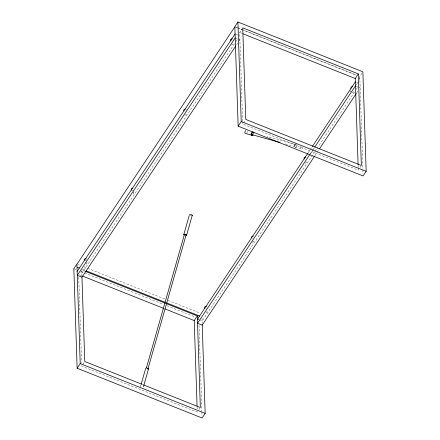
<?xml version="1.0" encoding="UTF-8"?>
<svg xmlns="http://www.w3.org/2000/svg" width="440" height="440" viewBox="0 0 440 440"><rect width="100%" height="100%" fill="white"/><g stroke="black" fill="none" stroke-linecap="round" stroke-linejoin="round"><path stroke-width="0.33" stroke-dasharray="2.2 1.65" d="M247.566 131.362L246.791 133.304M86.922 262.136L86.906 263.764L85.927 264.693M133.738 191.757L133.573 193.683L132.401 194.398M350.928 91.547L350.861 91.856L350.818 90.525M140.993 384.874L140.052 388.168L140.437 388.564M359.673 79.844L359.442 76.45M242.605 121.319L239.657 32.472L242.055 28.875M234.443 43.802L81.835 273.218L80.08 272.514M235.966 41.514L237.485 39.226M236.478 44.924L237.617 43.208M239.14 40.92L239.899 39.776L238.145 39.072M84.079 362.505L81.686 366.102L197.263 412.154L197.197 410.102M243.381 123.024L245.432 119.939M308.154 152.785L311.96 147.059M361.84 73.326L359.788 76.406L362.863 169.087M310.189 153.901L313.995 148.181M310.211 154.204L313.252 149.628M313.632 149.055L314.397 147.912M356.252 84.992L357.39 83.276M314.743 151.789L202.097 321.134L200.343 320.436M315.128 151.217L316.646 148.929M317.031 148.357L354.706 91.718M356.224 89.43L358.127 86.57M314.875 155.771L316.778 152.911M317.163 152.339L319.061 149.479M356.741 92.84L357.88 91.124M198.974 409.58L199.997 408.04M359.986 167.53L361.009 165.99M294.767 144.276L293.992 146.223L294.388 147.076L301.521 149.16L302.401 148.814L303.028 147.939M301.114 146.047L300.339 147.994L300.735 148.847L301.521 149.16M133.216 189.965L131.934 190.421M86.4 260.343L85.118 260.799M206.382 308.479L205.716 308.709M295.554 144.601L294.63 145.349L294.784 146.526L295.268 146.718L296.192 145.97L296.28 145.316L295.554 144.601L267.163 136.68M295.174 147.389L296.054 147.043L296.681 146.168L296.824 145.101L296.428 144.243L295.642 143.93M231.698 40.948L232.04 40.865M184.882 111.326L185.224 111.243M352.094 92.846L353.26 92.125L353.144 90.761M305.277 163.224L306.592 162.212L306.328 161.139M252.532 238.332L252.874 238.249M205.849 312.692L207.02 311.977L207.091 310.822M231.495 44.93L232.997 44.209L232.881 42.845M184.679 115.308L186.181 114.593L186.065 113.223M252.329 242.319L253.836 241.599L253.907 240.444M191.461 215.71L189.778 215.281M285.362 143.957L295.268 146.718M234.845 26.625L236.753 27.385M237.391 27.643L241.857 29.42M242.49 29.673L356.604 75.136M235.757 27.17L237.034 27.681M237.672 27.935L356.252 75.18M239.657 32.472L242.215 33.489M235.67 34.16L238.596 35.327M356.516 82.308L358.859 83.243M235.219 37.906L237.562 38.841M355.476 85.822L357.819 86.757M358.408 86.988L360.162 87.692M78.183 264.555L79.459 265.067M83.919 266.844L164.879 299.101M168.069 300.372L199.941 313.071M82.467 269.357L85.019 270.375M84.92 271.172L81.725 269.896L81.928 276.051M73.832 268.675L76.384 269.693M80.845 271.469L84.029 272.74M84.667 272.993L163.081 304.233M166.903 305.756L194.953 316.932M198 319.5L199.755 320.199M79.288 274.78L81.84 275.798M141.592 384.12L142.874 384.632M86.251 258.566L86.834 259.479M232.941 39.078L233.079 39.633M253.776 236.462L253.913 237.017M186.126 109.456L186.263 110.011M133.645 192.528L133.782 193.083M86.944 263.17L86.966 263.461M362.885 169.774L363.022 173.888M358.116 165.319L358.182 167.365M358.204 168.053L358.276 170.104L242.698 124.053L242.627 122.001M201.993 317.95L202.174 323.444M198.781 318.461L198.825 319.831M199.007 325.325L201.856 411.136M201.878 411.824L202.015 415.943M197.082 406.687L197.175 409.42M78.738 277.255L81.576 362.687"/><path stroke-width="0.66" d="M141.18 384.214L145.684 368.39L146.509 367.934L148.187 368.363L148.572 368.759L143.501 386.557M184.146 235.059L183.766 234.663L189.211 215.545M146.432 367.807L184.322 234.735L185.372 234.526L186.093 234.96L148.011 368.687M185.829 235.483L186.648 235.026L192.28 215.254L191.109 214.544L189.563 214.561M192.115 215.578L192.28 215.254M183.766 234.663L184.591 234.207L186.648 235.026M148.572 368.759L147.746 369.215M237.919 22L234.845 26.625L238.145 126.165L363.094 175.951L366.168 171.325L362.868 71.781L237.919 22L241.219 121.539L238.145 126.165M77.132 263.934L234.657 27.121M77.149 271.348L235.087 33.924M235.219 37.906L77.281 275.33L81.967 277.2L235.714 46.068M77.132 368.22L80.212 363.594L76.907 264.05L73.832 268.675L77.132 368.22L202.081 418L205.156 413.375L202.219 324.819M197.06 405.999L194.227 320.573L197.302 315.948L85.558 271.425M358.094 164.632L355.234 78.524L358.314 73.898L242.737 27.847L245.773 119.427L361.35 165.479L358.314 73.898M197.412 319.264L307.775 153.357M312.345 146.487L355.344 81.84M309.81 154.479L197.544 323.246L202.23 325.116L314.495 156.343M314.76 147.037L355.476 85.822M319.445 148.907L356.356 93.412M245.504 130.537L244.734 132.484L245.13 133.337L252.263 135.421L253.138 135.075M252.725 131.962L251.851 132.308L251.081 134.25L251.477 135.108L252.263 135.421M253.363 133.347L252.637 132.633L251.713 133.381L251.873 134.558L252.89 134.541M232.183 38.638L230.681 39.358L230.797 40.722M185.367 109.016L184.085 109.472L183.678 110.627M305.63 156.931L304.128 157.652L304.243 159.022M132.759 188.106L131.252 188.826L131.368 190.196M253.022 236.027L251.74 236.478L251.438 237.897M85.943 258.489L84.662 258.946L84.249 260.101M352.754 86.63L351.164 87.01L350.867 88.429M206.509 306.482C205.403 305.982 203.814 307.505 204.815 308.49M252.351 134.75L280.082 142.483M242.853 33.748L355.234 78.524M241.219 121.539L366.168 171.325M77.368 267.322L79.277 268.087M86.29 270.881L165.347 302.379M166.623 302.885L199.777 316.096M82.478 276.051L163.576 308.363M164.852 308.869L194.227 320.573M147.296 368.252L147.774 368.445M141.592 384.12L84.766 361.477L81.95 276.733M143.512 384.885L200.343 407.528L197.302 315.948M80.212 363.594L205.156 413.375M253.517 132.275L253.913 133.128"/></g></svg>
